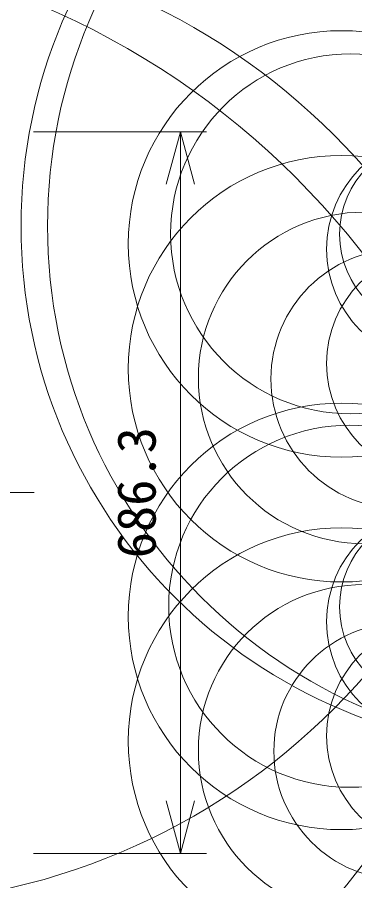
# Model space of a CAD drawing. Units: millimetres, scale not verified. Extents: x -151 to 227, y -90 to 142.
# Drawn here: x 16.83 to 32.88, y -0.07 to 40.97 of the extents above; entities that cross this region are included whole.
import ezdxf
from ezdxf.enums import TextEntityAlignment as Align

# ---------------------------------------------------------------- set-up
doc = ezdxf.new("R2010")
doc.units = ezdxf.units.MM
doc.header["$LTSCALE"] = 0.125
doc.linetypes.add('USER1', pattern=[28.575, 19.05, -3.175, 3.175, -3.175])
for name, color, linetype, lineweight in [('0-0_0', 7, 'Continuous', 18), ('0-5_SUNPO', 3, 'Continuous', 18), ('0-6_GAIKEI', 8, 'Continuous', 18)]:
    doc.layers.add(name, color=color, linetype=linetype, lineweight=lineweight)
doc.styles.add('ＭＳ ゴシック', font='')
doc.styles.get('ＭＳ ゴシック').set_extended_font_data('MS Gothic')

# ---------------------------------------------------------------- blocks, each defined once
blk = doc.blocks.new('_Open30')
at = {"layer": '0-0_0'}
blk.add_line((0, 0), (-1, 0), dxfattribs=at)
blk.add_lwpolyline([(-1, 0.26795), (0, 0), (-1, -0.26795)], dxfattribs=at)
blk = doc.blocks.new('D5')
at = {"layer": '0-5_SUNPO'}
for p, q in [((82.0917, 223.0293), (90.3261, 223.0293)), ((89.0761, 220.5293), (89.0761, 191.2293)), ((82.0917, 188.7293), (90.3261, 188.7293))]:
    blk.add_line(p, q, dxfattribs=at)
at = {"layer": '0-5_SUNPO', "xscale": 2.5, "yscale": 2.5}
for p, rotation in [((89.0761, 223.0293), 90), ((89.0761, 188.7293), 270)]:
    blk.add_blockref('_Open30', p, dxfattribs=dict(at, rotation=rotation))
at = {"layer": '0-5_SUNPO', "color": 7, "style": 'ＭＳ ゴシック'}
blk.add_text('686.3', height=1.833, rotation=90, dxfattribs=at).set_placement((88.4511, 202.7543), align=Align.BOTTOM_LEFT)

msp = doc.modelspace()

# ---------------------------------------------------------------- linework, layer by layer
at = {"layer": '0-6_GAIKEI', "color": 9, "linetype": 'USER1'}
msp.add_line((-45.469, 18.3826), (17.8246, 18.3826), dxfattribs=at)
at = {"layer": '0-6_GAIKEI', "color": 1}
for centre, radius in [((-55.0453, 30.6349), 96.2443), ((-55.0453, 23.8303), 96.2443), ((-55.0453, 12.9349), 96.2443), ((-55.0453, 6.1303), 96.2443), ((-0.9582, 29.6898), 48.1785), ((9.3984, 30.5944), 31.8006), ((2.9739, 24.0854), 38.2634), ((41.9487, 31.0438), 24.9371), ((43.2071, 31.0452), 24.9386), ((3.0797, 6.3853), 38.1576), ((9.3984, 12.8944), 31.8006), ((32.2453, 30.1973), 10.1362), ((32.6805, 30.678), 8.5572), ((36.9551, 29.9464), 5.4196), ((36.6784, 30.6561), 4.5206), ((32.2453, 24.2679), 10.1362), ((33.3205, 23.8315), 7.8785), ((35.0653, 23.787), 6.1724), ((36.9551, 24.5187), 5.4196), ((32.2453, 12.4973), 10.1362), ((32.6344, 12.9783), 8.6034), ((36.9551, 12.2464), 5.4196), ((36.6784, 12.9561), 4.5206), ((32.2453, 6.5679), 10.1362), ((33.3205, 6.1315), 7.8785), ((35.1336, 6.0873), 6.1042), ((36.9551, 6.8187), 5.4196)]:
    msp.add_circle(centre, radius, dxfattribs=at)

# ---------------------------------------------------------------- block references
at = {"layer": '0-5_SUNPO'}
msp.add_blockref('D5', (-64.4907, -187.4967), dxfattribs=at)

doc.saveas('drawing.dxf')
